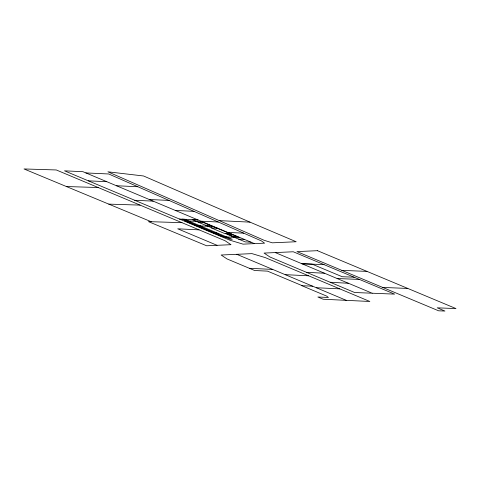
<?xml version="1.0" encoding="UTF-8"?>
<svg xmlns="http://www.w3.org/2000/svg" width="480" height="480" viewBox="0 0 480 480"><rect width="100%" height="100%" fill="white"/><g stroke="black" fill="none" stroke-linecap="round" stroke-linejoin="round"><path stroke-width="0.72" d="M66.402 186.534L98.178 187.53M108.804 204.126L140.088 205.11M181.974 222.678L148.44 221.628L206.64 245.778L231 244.686L225.108 240.768L56.292 169.962L24 168.948L151.206 221.718M324.036 264.636L301.896 263.742L312.132 264.156L342.186 276.714L354.102 277.2M341.85 270.372L366.96 271.386M337.152 278.526L359.43 279.426M382.68 287.43L407.79 288.444M372.174 293.22L394.614 294.126L293.256 251.772L264.066 253.08L269.922 256.992L354.6 292.506L372.174 293.22L275.28 252.582M85.884 172.926L108.726 173.982L261.498 240.954L264.582 243.168L243.078 244.146L229.86 240.186L64.506 170.832L82.938 171.69L254.478 243.63M88.35 180.834L106.788 181.692M116.442 185.742L137.814 186.732M149.28 199.512L169.05 200.424M134.724 200.28L153.156 201.138M179.472 219.048L197.91 219.906M200.982 221.202L218.238 221.988M196.416 225.726L213.006 226.5M227.754 232.428L243.726 233.16M197.982 219.942L192.192 219.66L212.082 228M198.822 222.438L204.612 222.72M205.452 225.216L211.242 225.498M198.162 225.852L200.478 225.966M217.872 228.282L211.386 227.964L224.646 233.526L231.132 233.844M214.074 232.524L216.39 232.638M214.278 233.22L217.992 233.4M230.97 234.03L227.256 233.85L235.716 237.396M231.972 236.34L237.762 236.622M238.602 239.118L244.392 239.4M251.028 242.184L245.232 241.902L225.342 233.562M249.354 268.29L272.73 269.418M285.198 274.662L308.616 275.796M312.672 286.206L301.818 285.69L326.7 296.112L328.416 297.486L317.874 297.006L323.184 299.232L369.864 301.482L265.218 257.592L251.982 253.626L221.136 255.012L227.028 258.93L254.664 270.516L267.522 271.134L302.286 285.708M316.302 287.73L339.786 288.864M175.278 210.42L193.986 211.356M219.246 220.614L250.008 222.144L296.19 241.746L272.292 242.82L264.18 240.312L107.91 171.81L143.568 175.986L250.008 222.144M199.11 229.866L177.726 228.81L217.068 245.31M306.45 272.31L324.528 273.234M330.138 282.246L348.48 283.278M236.778 254.31L346.314 300.348M317.448 250.686L296.946 251.604L438.642 310.812L444.942 311.052L437.214 307.824L456 308.586L317.448 250.686M184.566 219.294L182.244 219.18L229.986 239.202L232.302 239.31L184.566 219.294M201.288 221.586L184.602 220.77L222.738 236.766L239.43 237.576L201.288 221.586"/></g></svg>
